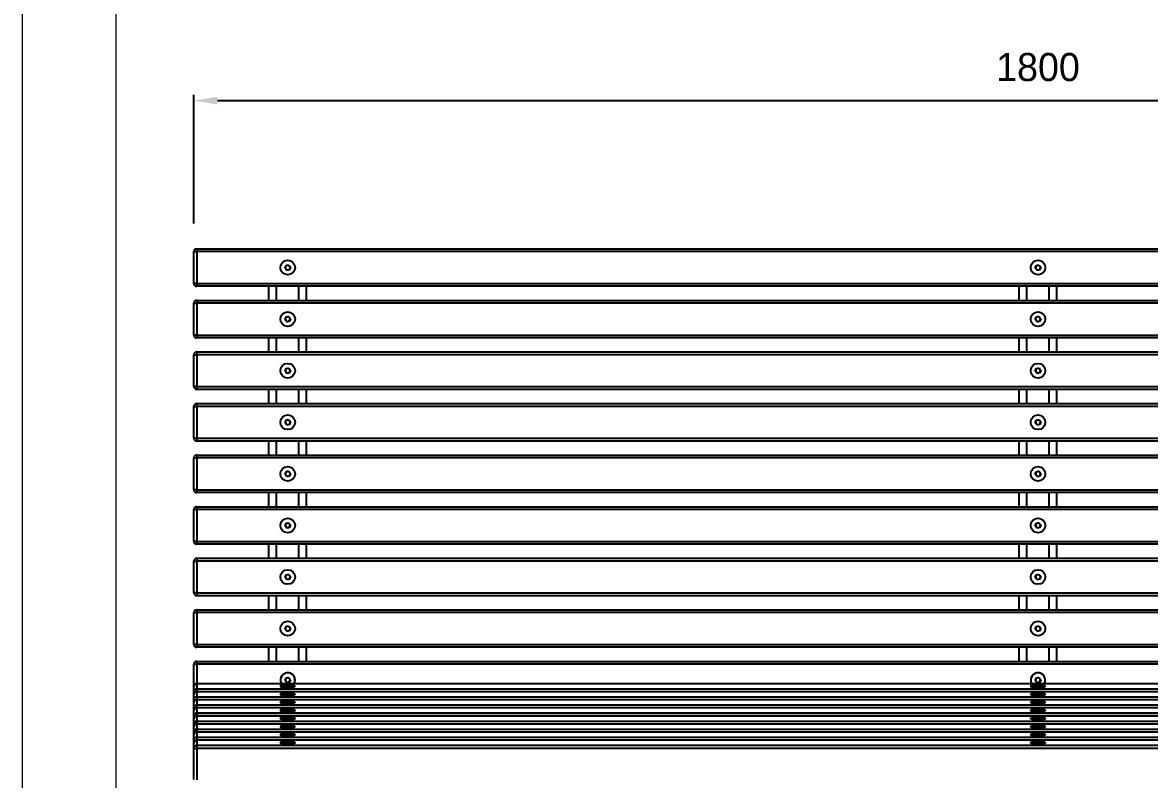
# Model space of a CAD drawing. Header units: millimetres. Extents: x 2692 to 8632, y -671 to 3529.
# Drawn here: x 2692 to 3893, y 1467 to 2274 of the extents above; entities that cross this region are included whole.
import ezdxf

# ---------------------------------------------------------------- set-up
doc = ezdxf.new("R2010")
doc.units = ezdxf.units.MM
doc.header["$PDSIZE"] = -1
doc.layers.add('tabelka', color=155, linetype='Continuous')
doc.layers.add('WYMIAR', color=96, linetype='Continuous')
doc.dimstyles.new('1-1', dxfattribs={"dimtxt": 30, "dimasz": 25, "dimexe": 6.25, "dimexo": 30, "dimgap": 20.625, "dimtad": 1, "dimdec": 1, "dimtxsty": 'Standard', "dimcen": 0, "dimclrd": 2, "dimclre": 2, "dimclrt": 2, "dimadec": 0, "dimazin": 0, "dimtfac": 1, "dimtdec": 1, "dimtmove": 0, "dimatfit": 3, "dimfxl": 0, "dimarcsym": 0})

# ---------------------------------------------------------------- blocks, each defined once
blk = doc.blocks.new('rzut')
for p, q in [((-609.9, 2175.5), (-606.9, 2175.5)), ((-609.9, 2141.5), (-609.9, 2175.5)), ((-606.9, 2178.5), (-606.9, 2175.5)), ((-606.9, 2178.5), (1187.1, 2178.5)), ((1187.1, 2175.5), (-606.9, 2175.5)), ((-606.9, 2175.5), (-606.9, 2141.5)), ((-512.8, 2158), (-511.7, 2160.7)), ((-510.9, 2155.7), (-512.8, 2158)), ((-511.7, 2160.7), (-508.9, 2161.2)), ((-508.1, 2156.2), (-510.9, 2155.7)), ((-508.9, 2161.2), (-507, 2158.9)), ((-507, 2158.9), (-508.1, 2156.2)), ((287.2, 2158), (288.3, 2160.7)), ((289.1, 2155.7), (287.2, 2158)), ((288.3, 2160.7), (291.1, 2161.2)), ((291.9, 2156.2), (289.1, 2155.7)), ((291.1, 2161.2), (293, 2158.9)), ((293, 2158.9), (291.9, 2156.2)), ((-606.9, 2141.5), (-609.9, 2141.5)), ((-606.9, 2141.5), (1187.1, 2141.5)), ((-606.9, 2141.5), (-606.9, 2138.5)), ((1187.1, 2138.5), (-606.9, 2138.5)), ((-529.9, 2123.5), (-529.9, 2138.5)), ((-521.9, 2123.5), (-521.9, 2138.5)), ((-497.9, 2123.5), (-497.9, 2138.5)), ((-489.9, 2123.5), (-489.9, 2138.5)), ((270.1, 2123.5), (270.1, 2138.5)), ((278.1, 2123.5), (278.1, 2138.5)), ((302.1, 2123.5), (302.1, 2138.5)), ((310.1, 2123.5), (310.1, 2138.5)), ((-609.9, 2120.5), (-606.9, 2120.5)), ((-609.9, 2086.5), (-609.9, 2120.5)), ((-606.9, 2123.5), (-606.9, 2120.5)), ((-606.9, 2123.5), (1187.1, 2123.5)), ((1187.1, 2120.5), (-606.9, 2120.5)), ((-606.9, 2120.5), (-606.9, 2086.5)), ((-512.8, 2103), (-511.7, 2105.7)), ((-510.9, 2100.7), (-512.8, 2103)), ((-511.7, 2105.7), (-508.9, 2106.2)), ((-508.9, 2106.2), (-507, 2103.9)), ((-507, 2103.9), (-508.1, 2101.2)), ((287.2, 2103), (288.3, 2105.7)), ((289.1, 2100.7), (287.2, 2103)), ((288.3, 2105.7), (291.1, 2106.2)), ((291.1, 2106.2), (293, 2103.9)), ((293, 2103.9), (291.9, 2101.2)), ((-508.1, 2101.2), (-510.9, 2100.7)), ((291.9, 2101.2), (289.1, 2100.7)), ((-606.9, 2086.5), (-609.9, 2086.5)), ((-606.9, 2086.5), (1187.1, 2086.5)), ((-606.9, 2086.5), (-606.9, 2083.5)), ((1187.1, 2083.5), (-606.9, 2083.5)), ((-529.9, 2068.5), (-529.9, 2083.5)), ((-521.9, 2068.5), (-521.9, 2083.5)), ((-497.9, 2068.5), (-497.9, 2083.5)), ((-489.9, 2068.5), (-489.9, 2083.5)), ((270.1, 2068.5), (270.1, 2083.5)), ((278.1, 2068.5), (278.1, 2083.5)), ((302.1, 2068.5), (302.1, 2083.5)), ((310.1, 2068.5), (310.1, 2083.5)), ((-606.9, 2068.5), (-606.9, 2065.5)), ((-606.9, 2068.5), (1187.1, 2068.5)), ((-609.9, 2065.5), (-606.9, 2065.5)), ((-609.9, 2031.5), (-609.9, 2065.5)), ((1187.1, 2065.5), (-606.9, 2065.5)), ((-606.9, 2065.5), (-606.9, 2031.5)), ((-512.8, 2048), (-511.7, 2050.7)), ((-510.9, 2045.7), (-512.8, 2048)), ((-511.7, 2050.7), (-508.9, 2051.2)), ((-508.1, 2046.2), (-510.9, 2045.7)), ((-508.9, 2051.2), (-507, 2048.9)), ((-507, 2048.9), (-508.1, 2046.2)), ((287.2, 2048), (288.3, 2050.7)), ((289.1, 2045.7), (287.2, 2048)), ((288.3, 2050.7), (291.1, 2051.2)), ((291.9, 2046.2), (289.1, 2045.7)), ((291.1, 2051.2), (293, 2048.9)), ((293, 2048.9), (291.9, 2046.2)), ((-606.9, 2031.5), (-609.9, 2031.5)), ((-606.9, 2031.5), (1187.1, 2031.5)), ((-606.9, 2031.5), (-606.9, 2028.5)), ((1187.1, 2028.5), (-606.9, 2028.5)), ((-529.9, 2013.5), (-529.9, 2028.5)), ((-521.9, 2013.5), (-521.9, 2028.5)), ((-497.9, 2013.5), (-497.9, 2028.5)), ((-489.9, 2013.5), (-489.9, 2028.5)), ((270.1, 2013.5), (270.1, 2028.5)), ((278.1, 2013.5), (278.1, 2028.5)), ((302.1, 2013.5), (302.1, 2028.5)), ((310.1, 2013.5), (310.1, 2028.5)), ((-609.9, 2010.5), (-606.9, 2010.5)), ((-609.9, 1976.5), (-609.9, 2010.5)), ((-606.9, 2013.5), (1187.1, 2013.5)), ((-606.9, 2013.5), (-606.9, 2010.5)), ((1187.1, 2010.5), (-606.9, 2010.5)), ((-606.9, 2010.5), (-606.9, 1976.5)), ((-512.8, 1993), (-511.7, 1995.7)), ((-511.7, 1995.7), (-508.9, 1996.2)), ((-508.9, 1996.2), (-507, 1993.9)), ((287.2, 1993), (288.3, 1995.7)), ((288.3, 1995.7), (291.1, 1996.2)), ((291.1, 1996.2), (293, 1993.9)), ((-510.9, 1990.7), (-512.8, 1993)), ((-508.1, 1991.2), (-510.9, 1990.7)), ((-507, 1993.9), (-508.1, 1991.2)), ((289.1, 1990.7), (287.2, 1993)), ((291.9, 1991.2), (289.1, 1990.7)), ((293, 1993.9), (291.9, 1991.2)), ((-606.9, 1976.5), (-609.9, 1976.5)), ((-606.9, 1976.5), (1187.1, 1976.5)), ((-606.9, 1976.5), (-606.9, 1973.5)), ((1187.1, 1973.5), (-606.9, 1973.5)), ((-529.9, 1958.5), (-529.9, 1973.5)), ((-521.9, 1958.5), (-521.9, 1973.5)), ((-497.9, 1958.5), (-497.9, 1973.5)), ((-489.9, 1958.5), (-489.9, 1973.5)), ((270.1, 1958.5), (270.1, 1973.5)), ((278.1, 1958.5), (278.1, 1973.5)), ((302.1, 1958.5), (302.1, 1973.5)), ((310.1, 1958.5), (310.1, 1973.5)), ((-609.9, 1955.5), (-606.9, 1955.5)), ((-609.9, 1921.5), (-609.9, 1955.5)), ((-606.9, 1958.5), (-606.9, 1955.5)), ((-606.9, 1958.5), (1187.1, 1958.5)), ((1187.1, 1955.5), (-606.9, 1955.5)), ((-606.9, 1955.5), (-606.9, 1921.5)), ((-512.8, 1938), (-511.7, 1940.7)), ((-510.9, 1935.7), (-512.8, 1938)), ((-511.7, 1940.7), (-508.9, 1941.2)), ((-508.1, 1936.2), (-510.9, 1935.7)), ((-508.9, 1941.2), (-507, 1938.9)), ((-507, 1938.9), (-508.1, 1936.2)), ((287.2, 1938), (288.3, 1940.7)), ((289.1, 1935.7), (287.2, 1938)), ((288.3, 1940.7), (291.1, 1941.2)), ((291.9, 1936.2), (289.1, 1935.7)), ((291.1, 1941.2), (293, 1938.9)), ((293, 1938.9), (291.9, 1936.2)), ((-606.9, 1921.5), (-609.9, 1921.5)), ((-606.9, 1921.5), (1187.1, 1921.5)), ((-606.9, 1921.5), (-606.9, 1918.5)), ((1187.1, 1918.5), (-606.9, 1918.5)), ((-529.9, 1903.5), (-529.9, 1918.5)), ((-521.9, 1903.5), (-521.9, 1918.5)), ((-497.9, 1903.5), (-497.9, 1918.5)), ((-489.9, 1903.5), (-489.9, 1918.5)), ((270.1, 1903.5), (270.1, 1918.5)), ((278.1, 1903.5), (278.1, 1918.5)), ((302.1, 1903.5), (302.1, 1918.5)), ((310.1, 1903.5), (310.1, 1918.5)), ((-609.9, 1900.5), (-606.9, 1900.5)), ((-609.9, 1866.5), (-609.9, 1900.5)), ((-606.9, 1903.5), (1187.1, 1903.5)), ((-606.9, 1903.5), (-606.9, 1900.5)), ((1187.1, 1900.5), (-606.9, 1900.5)), ((-606.9, 1900.5), (-606.9, 1866.5)), ((-512.8, 1883), (-511.7, 1885.7)), ((-510.9, 1880.7), (-512.8, 1883)), ((-511.7, 1885.7), (-508.9, 1886.2)), ((-508.1, 1881.2), (-510.9, 1880.7)), ((-508.9, 1886.2), (-507, 1883.9)), ((-507, 1883.9), (-508.1, 1881.2)), ((287.2, 1883), (288.3, 1885.7)), ((289.1, 1880.7), (287.2, 1883)), ((288.3, 1885.7), (291.1, 1886.2)), ((291.9, 1881.2), (289.1, 1880.7)), ((291.1, 1886.2), (293, 1883.9)), ((293, 1883.9), (291.9, 1881.2)), ((-606.9, 1866.5), (-609.9, 1866.5)), ((-606.9, 1866.5), (1187.1, 1866.5)), ((-606.9, 1866.5), (-606.9, 1863.5)), ((1187.1, 1863.5), (-606.9, 1863.5)), ((-529.9, 1848.5), (-529.9, 1863.5)), ((-521.9, 1848.5), (-521.9, 1863.5)), ((-497.9, 1848.5), (-497.9, 1863.5)), ((-489.9, 1848.5), (-489.9, 1863.5)), ((270.1, 1848.5), (270.1, 1863.5)), ((278.1, 1848.5), (278.1, 1863.5)), ((302.1, 1848.5), (302.1, 1863.5)), ((310.1, 1848.5), (310.1, 1863.5)), ((-609.9, 1845.5), (-606.9, 1845.5)), ((-609.9, 1811.5), (-609.9, 1845.5)), ((-606.9, 1848.5), (-606.9, 1845.5)), ((-606.9, 1848.5), (1187.1, 1848.5)), ((1187.1, 1845.5), (-606.9, 1845.5)), ((-606.9, 1845.5), (-606.9, 1811.5)), ((-512.8, 1828), (-511.7, 1830.7)), ((-510.9, 1825.7), (-512.8, 1828)), ((-511.7, 1830.7), (-508.9, 1831.2)), ((-508.9, 1831.2), (-507, 1828.9)), ((-507, 1828.9), (-508.1, 1826.2)), ((287.2, 1828), (288.3, 1830.7)), ((289.1, 1825.7), (287.2, 1828)), ((288.3, 1830.7), (291.1, 1831.2)), ((291.1, 1831.2), (293, 1828.9)), ((293, 1828.9), (291.9, 1826.2)), ((-508.1, 1826.2), (-510.9, 1825.7)), ((291.9, 1826.2), (289.1, 1825.7)), ((-606.9, 1811.5), (-609.9, 1811.5)), ((-606.9, 1811.5), (1187.1, 1811.5)), ((-606.9, 1811.5), (-606.9, 1808.5)), ((1187.1, 1808.5), (-606.9, 1808.5)), ((-529.9, 1793.5), (-529.9, 1808.5)), ((-521.9, 1793.5), (-521.9, 1808.5)), ((-497.9, 1793.5), (-497.9, 1808.5)), ((-489.9, 1793.5), (-489.9, 1808.5)), ((270.1, 1793.5), (270.1, 1808.5)), ((278.1, 1793.5), (278.1, 1808.5)), ((302.1, 1793.5), (302.1, 1808.5)), ((310.1, 1793.5), (310.1, 1808.5)), ((-609.9, 1790.5), (-606.9, 1790.5)), ((-609.9, 1756.5), (-609.9, 1790.5)), ((-606.9, 1793.5), (-606.9, 1790.5)), ((-606.9, 1793.5), (1187.1, 1793.5)), ((1187.1, 1790.5), (-606.9, 1790.5)), ((-606.9, 1790.5), (-606.9, 1756.5)), ((-512.8, 1773), (-511.7, 1775.7)), ((-510.9, 1770.7), (-512.8, 1773)), ((-511.7, 1775.7), (-508.9, 1776.2)), ((-508.1, 1771.2), (-510.9, 1770.7)), ((-508.9, 1776.2), (-507, 1773.9)), ((-507, 1773.9), (-508.1, 1771.2)), ((287.2, 1773), (288.3, 1775.7)), ((289.1, 1770.7), (287.2, 1773)), ((288.3, 1775.7), (291.1, 1776.2)), ((291.9, 1771.2), (289.1, 1770.7)), ((291.1, 1776.2), (293, 1773.9)), ((293, 1773.9), (291.9, 1771.2)), ((-606.9, 1756.5), (-609.9, 1756.5)), ((-606.9, 1756.5), (1187.1, 1756.5)), ((-606.9, 1756.5), (-606.9, 1753.5)), ((1187.1, 1753.5), (-606.9, 1753.5)), ((-529.9, 1738.5), (-529.9, 1753.5)), ((-521.9, 1738.5), (-521.9, 1753.5)), ((-497.9, 1738.5), (-497.9, 1753.5)), ((-489.9, 1738.5), (-489.9, 1753.5)), ((270.1, 1738.5), (270.1, 1753.5)), ((278.1, 1738.5), (278.1, 1753.5)), ((302.1, 1738.5), (302.1, 1753.5)), ((310.1, 1738.5), (310.1, 1753.5)), ((-609.9, 1735.5), (-606.9, 1735.5)), ((-609.9, 1711.7), (-609.9, 1735.5)), ((-606.9, 1738.5), (1187.1, 1738.5)), ((-606.9, 1738.5), (-606.9, 1735.5)), ((1187.1, 1735.5), (-606.9, 1735.5)), ((-606.9, 1735.5), (-606.9, 1714.7)), ((-512.8, 1718), (-511.7, 1720.7)), ((-511.7, 1720.7), (-508.9, 1721.2)), ((-508.9, 1721.2), (-507, 1718.9)), ((-507, 1718.9), (-508.1, 1716.2)), ((287.2, 1718), (288.3, 1720.7)), ((288.3, 1720.7), (291.1, 1721.2)), ((291.1, 1721.2), (293, 1718.9)), ((293, 1718.9), (291.9, 1716.2)), ((-609.9, 1706.4), (-609.9, 1711.7)), ((-609.9, 1703.1), (-609.9, 1706.4)), ((1187.1, 1714.7), (-606.9, 1714.7)), ((-606.9, 1714.7), (-606.9, 1714.6)), ((-606.9, 1714.6), (-606.9, 1709.3)), ((1187.1, 1714.6), (-606.9, 1714.6)), ((-606.9, 1709.3), (1187.1, 1709.3)), ((-606.9, 1709.3), (-606.9, 1706.1)), ((-510.9, 1715.7), (-512.8, 1718)), ((-512.4, 1712.2), (-509.9, 1712.4)), ((-512.4, 1711.8), (-512.4, 1712.2)), ((-509.9, 1711.5), (-512.4, 1711.8)), ((-508.1, 1716.2), (-510.9, 1715.7)), ((-509.9, 1712.4), (-507.4, 1712.2)), ((-509.9, 1711.5), (-509.9, 1712.4)), ((-507.4, 1711.8), (-509.9, 1711.5)), ((-507.4, 1712.2), (-507.4, 1711.8)), ((289.1, 1715.7), (287.2, 1718)), ((287.6, 1712.2), (290.1, 1712.4)), ((287.6, 1711.8), (287.6, 1712.2)), ((290.1, 1711.5), (287.6, 1711.8)), ((291.9, 1716.2), (289.1, 1715.7)), ((290.1, 1712.4), (292.6, 1712.2)), ((290.1, 1711.5), (290.1, 1712.4)), ((292.6, 1711.8), (290.1, 1711.5)), ((292.6, 1712.2), (292.6, 1711.8)), ((-609.9, 1697.8), (-609.9, 1703.1)), ((-609.9, 1694.5), (-609.9, 1697.8)), ((-609.9, 1689.2), (-609.9, 1694.5)), ((1187.1, 1706.1), (-606.9, 1706.1)), ((-606.9, 1706.1), (-606.9, 1706)), ((-606.9, 1706), (-606.9, 1700.7)), ((1187.1, 1706), (-606.9, 1706)), ((-606.9, 1700.7), (1187.1, 1700.7)), ((-606.9, 1700.7), (-606.9, 1697.5)), ((1187.1, 1697.5), (-606.9, 1697.5)), ((-606.9, 1697.5), (-606.9, 1697.4)), ((-606.9, 1697.4), (-606.9, 1692.1)), ((1187.1, 1697.4), (-606.9, 1697.4)), ((-512.4, 1703.6), (-509.9, 1703.8)), ((-512.4, 1703.2), (-512.4, 1703.6)), ((-509.9, 1702.9), (-512.4, 1703.2)), ((-512.4, 1695), (-509.9, 1695.2)), ((-512.4, 1694.6), (-512.4, 1695)), ((-509.9, 1694.3), (-512.4, 1694.6)), ((-509.9, 1703.8), (-507.4, 1703.6)), ((-509.9, 1702.9), (-509.9, 1703.8)), ((-507.4, 1703.2), (-509.9, 1702.9)), ((-509.9, 1695.2), (-507.4, 1695)), ((-509.9, 1694.3), (-509.9, 1695.2)), ((-507.4, 1694.6), (-509.9, 1694.3)), ((-507.4, 1703.6), (-507.4, 1703.2)), ((-507.4, 1695), (-507.4, 1694.6)), ((287.6, 1703.6), (290.1, 1703.8)), ((287.6, 1703.2), (287.6, 1703.6)), ((290.1, 1702.9), (287.6, 1703.2)), ((287.6, 1695), (290.1, 1695.2)), ((287.6, 1694.6), (287.6, 1695)), ((290.1, 1694.3), (287.6, 1694.6)), ((290.1, 1703.8), (292.6, 1703.6)), ((290.1, 1702.9), (290.1, 1703.8)), ((292.6, 1703.2), (290.1, 1702.9)), ((290.1, 1695.2), (292.6, 1695)), ((290.1, 1694.3), (290.1, 1695.2)), ((292.6, 1694.6), (290.1, 1694.3)), ((292.6, 1703.6), (292.6, 1703.2)), ((292.6, 1695), (292.6, 1694.6)), ((-609.9, 1685.9), (-609.9, 1689.2)), ((-609.9, 1680.6), (-609.9, 1685.9)), ((-606.9, 1692.1), (1187.1, 1692.1)), ((-606.9, 1692.1), (-606.9, 1688.9)), ((1187.1, 1688.9), (-606.9, 1688.9)), ((-606.9, 1688.9), (-606.9, 1688.8)), ((-606.9, 1688.8), (-606.9, 1683.5)), ((1187.1, 1688.8), (-606.9, 1688.8)), ((-606.9, 1683.5), (1187.1, 1683.5)), ((-606.9, 1683.5), (-606.9, 1680.3)), ((-512.4, 1686.4), (-509.9, 1686.6)), ((-512.4, 1686), (-512.4, 1686.4)), ((-509.9, 1685.7), (-512.4, 1686)), ((-509.9, 1686.6), (-507.4, 1686.4)), ((-509.9, 1685.7), (-509.9, 1686.6)), ((-507.4, 1686), (-509.9, 1685.7)), ((-507.4, 1686.4), (-507.4, 1686)), ((287.6, 1686.4), (290.1, 1686.6)), ((287.6, 1686), (287.6, 1686.4)), ((290.1, 1685.7), (287.6, 1686)), ((290.1, 1686.6), (292.6, 1686.4)), ((290.1, 1685.7), (290.1, 1686.6)), ((292.6, 1686), (290.1, 1685.7)), ((292.6, 1686.4), (292.6, 1686)), ((-609.9, 1677.3), (-609.9, 1680.6)), ((-609.9, 1672), (-609.9, 1677.3)), ((-609.9, 1668.7), (-609.9, 1672)), ((1187.1, 1680.3), (-606.9, 1680.3)), ((-606.9, 1680.3), (-606.9, 1680.2)), ((-606.9, 1680.2), (-606.9, 1674.9)), ((1187.1, 1680.2), (-606.9, 1680.2)), ((-606.9, 1674.9), (1187.1, 1674.9)), ((-606.9, 1674.9), (-606.9, 1671.7)), ((1187.1, 1671.7), (-606.9, 1671.7)), ((-606.9, 1671.7), (-606.9, 1671.6)), ((-606.9, 1671.6), (-606.9, 1666.3)), ((1187.1, 1671.6), (-606.9, 1671.6)), ((-512.4, 1677.8), (-509.9, 1678)), ((-512.4, 1677.3), (-512.4, 1677.8)), ((-509.9, 1677.1), (-512.4, 1677.3)), ((-509.9, 1678), (-507.4, 1677.8)), ((-509.9, 1677.1), (-509.9, 1678)), ((-507.4, 1677.3), (-509.9, 1677.1)), ((-507.4, 1677.8), (-507.4, 1677.3)), ((287.6, 1677.8), (290.1, 1678)), ((287.6, 1677.3), (287.6, 1677.8)), ((290.1, 1677.1), (287.6, 1677.3)), ((290.1, 1678), (292.6, 1677.8)), ((290.1, 1677.1), (290.1, 1678)), ((292.6, 1677.3), (290.1, 1677.1)), ((292.6, 1677.8), (292.6, 1677.3)), ((-609.9, 1663.3), (-609.9, 1668.7)), ((-609.9, 1660.1), (-609.9, 1663.3)), ((-609.9, 1654.7), (-609.9, 1660.1)), ((-606.9, 1666.3), (1187.1, 1666.3)), ((-606.9, 1666.3), (-606.9, 1663.1)), ((1187.1, 1663.1), (-606.9, 1663.1)), ((-606.9, 1663.1), (-606.9, 1663)), ((-606.9, 1663), (-606.9, 1657.7)), ((1187.1, 1663), (-606.9, 1663)), ((-512.4, 1669.2), (-509.9, 1669.4)), ((-512.4, 1668.7), (-512.4, 1669.2)), ((-509.9, 1668.5), (-512.4, 1668.7)), ((-512.4, 1660.6), (-509.9, 1660.8)), ((-512.4, 1660.1), (-512.4, 1660.6)), ((-509.9, 1659.9), (-512.4, 1660.1)), ((-509.9, 1669.4), (-507.4, 1669.2)), ((-509.9, 1668.5), (-509.9, 1669.4)), ((-507.4, 1668.7), (-509.9, 1668.5)), ((-509.9, 1660.8), (-507.4, 1660.6)), ((-509.9, 1659.9), (-509.9, 1660.8)), ((-507.4, 1660.1), (-509.9, 1659.9)), ((-507.4, 1669.2), (-507.4, 1668.7)), ((-507.4, 1660.6), (-507.4, 1660.1)), ((287.6, 1669.2), (290.1, 1669.4)), ((287.6, 1668.7), (287.6, 1669.2)), ((290.1, 1668.5), (287.6, 1668.7)), ((287.6, 1660.6), (290.1, 1660.8)), ((287.6, 1660.1), (287.6, 1660.6)), ((290.1, 1659.9), (287.6, 1660.1)), ((290.1, 1669.4), (292.6, 1669.2)), ((290.1, 1668.5), (290.1, 1669.4)), ((292.6, 1668.7), (290.1, 1668.5)), ((290.1, 1660.8), (292.6, 1660.6)), ((290.1, 1659.9), (290.1, 1660.8)), ((292.6, 1660.1), (290.1, 1659.9)), ((292.6, 1669.2), (292.6, 1668.7)), ((292.6, 1660.6), (292.6, 1660.1)), ((-609.9, 1651.5), (-609.9, 1654.7)), ((-609.9, 1646.1), (-609.9, 1651.5)), ((-606.9, 1657.7), (1187.1, 1657.7)), ((-606.9, 1657.7), (-606.9, 1654.5)), ((1187.1, 1654.5), (-606.9, 1654.5)), ((-606.9, 1654.5), (-606.9, 1654.4)), ((-606.9, 1654.4), (-606.9, 1649.1)), ((1187.1, 1654.4), (-606.9, 1654.4)), ((-606.9, 1649.1), (1187.1, 1649.1)), ((-606.9, 1649.1), (-606.9, 1645.7)), ((-512.4, 1652), (-509.9, 1652.2)), ((-512.4, 1651.5), (-512.4, 1652)), ((-509.9, 1651.3), (-512.4, 1651.5)), ((-509.9, 1652.2), (-507.4, 1652)), ((-509.9, 1651.3), (-509.9, 1652.2)), ((-507.4, 1651.5), (-509.9, 1651.3)), ((-507.4, 1652), (-507.4, 1651.5)), ((287.6, 1652), (290.1, 1652.2)), ((287.6, 1651.5), (287.6, 1652)), ((290.1, 1651.3), (287.6, 1651.5)), ((290.1, 1652.2), (292.6, 1652)), ((290.1, 1651.3), (290.1, 1652.2)), ((292.6, 1651.5), (290.1, 1651.3)), ((292.6, 1652), (292.6, 1651.5)), ((-609.9, 1612.6), (-609.9, 1646.1)), ((1187.1, 1645.7), (-606.9, 1645.7)), ((-606.9, 1645.7), (-606.9, 1612.1))]:
    blk.add_line(p, q)
at = {"flags": 128}
for points in [[(-517.7, 1712), (-517.5, 1711.7), (-517, 1711.5), (-516.1, 1711.3), (-514.9, 1711.1), (-513.6, 1710.9), (-512, 1710.8), (-510.3, 1710.8), (-508.6, 1710.8), (-507, 1710.9), (-505.5, 1711), (-504.3, 1711.2), (-503.2, 1711.4), (-502.5, 1711.6), (-502.2, 1711.9), (-502.2, 1712.1), (-502.5, 1712.4), (-503.2, 1712.6), (-504.3, 1712.8), (-505.5, 1713), (-507, 1713.1), (-508.6, 1713.2), (-510.3, 1713.2), (-512, 1713.2), (-513.6, 1713.1), (-514.9, 1712.9), (-516.1, 1712.7), (-517, 1712.5), (-517.5, 1712.3), (-517.7, 1712)], [(-509.9, 1710.8), (-511.6, 1710.8), (-513.2, 1710.9), (-514.6, 1711), (-515.8, 1711.2), (-516.8, 1711.4), (-517.4, 1711.7), (-517.7, 1711.9), (-517.6, 1712.2), (-517.1, 1712.4), (-516.4, 1712.7), (-515.3, 1712.9), (-513.9, 1713), (-512.4, 1713.1), (-510.8, 1713.2), (-509.1, 1713.2), (-507.4, 1713.1), (-505.9, 1713), (-504.6, 1712.9), (-503.5, 1712.7), (-502.7, 1712.4), (-502.2, 1712.2), (-502.1, 1711.9), (-502.4, 1711.7), (-503, 1711.4), (-504, 1711.2), (-505.2, 1711), (-506.6, 1710.9), (-508.2, 1710.8), (-509.9, 1710.8)], [(282.3, 1712), (282.5, 1711.7), (283, 1711.5), (283.9, 1711.3), (285.1, 1711.1), (286.4, 1710.9), (288, 1710.8), (289.7, 1710.8), (291.4, 1710.8), (293, 1710.9), (294.5, 1711), (295.7, 1711.2), (296.8, 1711.4), (297.5, 1711.6), (297.8, 1711.9), (297.8, 1712.1), (297.5, 1712.4), (296.8, 1712.6), (295.7, 1712.8), (294.5, 1713), (293, 1713.1), (291.4, 1713.2), (289.7, 1713.2), (288, 1713.2), (286.4, 1713.1), (285.1, 1712.9), (283.9, 1712.7), (283, 1712.5), (282.5, 1712.3), (282.3, 1712)], [(290.1, 1710.8), (288.4, 1710.8), (286.8, 1710.9), (285.4, 1711), (284.2, 1711.2), (283.2, 1711.4), (282.6, 1711.7), (282.3, 1711.9), (282.4, 1712.2), (282.9, 1712.4), (283.6, 1712.7), (284.7, 1712.9), (286.1, 1713), (287.6, 1713.1), (289.2, 1713.2), (290.9, 1713.2), (292.6, 1713.1), (294.1, 1713), (295.4, 1712.9), (296.5, 1712.7), (297.3, 1712.4), (297.8, 1712.2), (297.9, 1711.9), (297.6, 1711.7), (297, 1711.4), (296, 1711.2), (294.8, 1711), (293.4, 1710.9), (291.8, 1710.8), (290.1, 1710.8)], [(-517.7, 1703.4), (-517.5, 1703.1), (-517, 1702.9), (-516.1, 1702.6), (-514.9, 1702.5), (-513.6, 1702.3), (-512, 1702.2), (-510.3, 1702.2), (-508.6, 1702.2), (-507, 1702.3), (-505.5, 1702.4), (-504.3, 1702.5), (-503.2, 1702.8), (-502.5, 1703), (-502.2, 1703.3), (-502.2, 1703.5), (-502.5, 1703.8), (-503.2, 1704), (-504.3, 1704.2), (-505.5, 1704.4), (-507, 1704.5), (-508.6, 1704.6), (-510.3, 1704.6), (-512, 1704.6), (-513.6, 1704.5), (-514.9, 1704.3), (-516.1, 1704.1), (-517, 1703.9), (-517.5, 1703.6), (-517.7, 1703.4)], [(-509.9, 1702.2), (-511.6, 1702.2), (-513.2, 1702.3), (-514.6, 1702.4), (-515.8, 1702.6), (-516.8, 1702.8), (-517.4, 1703.1), (-517.7, 1703.3), (-517.6, 1703.6), (-517.1, 1703.8), (-516.4, 1704.1), (-515.3, 1704.3), (-513.9, 1704.4), (-512.4, 1704.5), (-510.8, 1704.6), (-509.1, 1704.6), (-507.4, 1704.5), (-505.9, 1704.4), (-504.6, 1704.3), (-503.5, 1704.1), (-502.7, 1703.8), (-502.2, 1703.6), (-502.1, 1703.3), (-502.4, 1703.1), (-503, 1702.8), (-504, 1702.6), (-505.2, 1702.4), (-506.6, 1702.3), (-508.2, 1702.2), (-509.9, 1702.2)], [(-517.7, 1694.8), (-517.5, 1694.5), (-517, 1694.3), (-516.1, 1694), (-514.9, 1693.9), (-513.6, 1693.7), (-512, 1693.6), (-510.3, 1693.6), (-508.6, 1693.6), (-507, 1693.7), (-505.5, 1693.8), (-504.3, 1693.9), (-503.2, 1694.2), (-502.5, 1694.4), (-502.2, 1694.7), (-502.2, 1694.9), (-502.5, 1695.2), (-503.2, 1695.4), (-504.3, 1695.6), (-505.5, 1695.8), (-507, 1695.9), (-508.6, 1696), (-510.3, 1696), (-512, 1696), (-513.6, 1695.9), (-514.9, 1695.7), (-516.1, 1695.5), (-517, 1695.3), (-517.5, 1695), (-517.7, 1694.8)], [(-509.9, 1693.6), (-511.6, 1693.6), (-513.2, 1693.7), (-514.6, 1693.8), (-515.8, 1694), (-516.8, 1694.2), (-517.4, 1694.5), (-517.7, 1694.7), (-517.6, 1695), (-517.1, 1695.2), (-516.4, 1695.5), (-515.3, 1695.7), (-513.9, 1695.8), (-512.4, 1695.9), (-510.8, 1696), (-509.1, 1696), (-507.4, 1695.9), (-505.9, 1695.8), (-504.6, 1695.7), (-503.5, 1695.5), (-502.7, 1695.2), (-502.2, 1695), (-502.1, 1694.7), (-502.4, 1694.5), (-503, 1694.2), (-504, 1694), (-505.2, 1693.8), (-506.6, 1693.7), (-508.2, 1693.6), (-509.9, 1693.6)], [(282.3, 1703.4), (282.5, 1703.1), (283, 1702.9), (283.9, 1702.6), (285.1, 1702.5), (286.4, 1702.3), (288, 1702.2), (289.7, 1702.2), (291.4, 1702.2), (293, 1702.3), (294.5, 1702.4), (295.7, 1702.5), (296.8, 1702.8), (297.5, 1703), (297.8, 1703.3), (297.8, 1703.5), (297.5, 1703.8), (296.8, 1704), (295.7, 1704.2), (294.5, 1704.4), (293, 1704.5), (291.4, 1704.6), (289.7, 1704.6), (288, 1704.6), (286.4, 1704.5), (285.1, 1704.3), (283.9, 1704.1), (283, 1703.9), (282.5, 1703.6), (282.3, 1703.4)], [(290.1, 1702.2), (288.4, 1702.2), (286.8, 1702.3), (285.4, 1702.4), (284.2, 1702.6), (283.2, 1702.8), (282.6, 1703.1), (282.3, 1703.3), (282.4, 1703.6), (282.9, 1703.8), (283.6, 1704.1), (284.7, 1704.3), (286.1, 1704.4), (287.6, 1704.5), (289.2, 1704.6), (290.9, 1704.6), (292.6, 1704.5), (294.1, 1704.4), (295.4, 1704.3), (296.5, 1704.1), (297.3, 1703.8), (297.8, 1703.6), (297.9, 1703.3), (297.6, 1703.1), (297, 1702.8), (296, 1702.6), (294.8, 1702.4), (293.4, 1702.3), (291.8, 1702.2), (290.1, 1702.2)], [(282.3, 1694.8), (282.5, 1694.5), (283, 1694.3), (283.9, 1694), (285.1, 1693.9), (286.4, 1693.7), (288, 1693.6), (289.7, 1693.6), (291.4, 1693.6), (293, 1693.7), (294.5, 1693.8), (295.7, 1693.9), (296.8, 1694.2), (297.5, 1694.4), (297.8, 1694.7), (297.8, 1694.9), (297.5, 1695.2), (296.8, 1695.4), (295.7, 1695.6), (294.5, 1695.8), (293, 1695.9), (291.4, 1696), (289.7, 1696), (288, 1696), (286.4, 1695.9), (285.1, 1695.7), (283.9, 1695.5), (283, 1695.3), (282.5, 1695), (282.3, 1694.8)], [(290.1, 1693.6), (288.4, 1693.6), (286.8, 1693.7), (285.4, 1693.8), (284.2, 1694), (283.2, 1694.2), (282.6, 1694.5), (282.3, 1694.7), (282.4, 1695), (282.9, 1695.2), (283.6, 1695.5), (284.7, 1695.7), (286.1, 1695.8), (287.6, 1695.9), (289.2, 1696), (290.9, 1696), (292.6, 1695.9), (294.1, 1695.8), (295.4, 1695.7), (296.5, 1695.5), (297.3, 1695.2), (297.8, 1695), (297.9, 1694.7), (297.6, 1694.5), (297, 1694.2), (296, 1694), (294.8, 1693.8), (293.4, 1693.7), (291.8, 1693.6), (290.1, 1693.6)], [(-517.7, 1686.2), (-517.5, 1685.9), (-517, 1685.7), (-516.1, 1685.4), (-514.9, 1685.3), (-513.6, 1685.1), (-512, 1685), (-510.3, 1685), (-508.6, 1685), (-507, 1685), (-505.5, 1685.2), (-504.3, 1685.3), (-503.2, 1685.6), (-502.5, 1685.8), (-502.2, 1686), (-502.2, 1686.3), (-502.5, 1686.6), (-503.2, 1686.8), (-504.3, 1687), (-505.5, 1687.2), (-507, 1687.3), (-508.6, 1687.4), (-510.3, 1687.4), (-512, 1687.4), (-513.6, 1687.3), (-514.9, 1687.1), (-516.1, 1686.9), (-517, 1686.7), (-517.5, 1686.4), (-517.7, 1686.2)], [(-509.9, 1685), (-511.6, 1685), (-513.2, 1685.1), (-514.6, 1685.2), (-515.8, 1685.4), (-516.8, 1685.6), (-517.4, 1685.9), (-517.7, 1686.1), (-517.6, 1686.4), (-517.1, 1686.6), (-516.4, 1686.9), (-515.3, 1687.1), (-513.9, 1687.2), (-512.4, 1687.3), (-510.8, 1687.4), (-509.1, 1687.4), (-507.4, 1687.3), (-505.9, 1687.2), (-504.6, 1687.1), (-503.5, 1686.9), (-502.7, 1686.6), (-502.2, 1686.4), (-502.1, 1686.1), (-502.4, 1685.9), (-503, 1685.6), (-504, 1685.4), (-505.2, 1685.2), (-506.6, 1685.1), (-508.2, 1685), (-509.9, 1685)], [(282.3, 1686.2), (282.5, 1685.9), (283, 1685.7), (283.9, 1685.4), (285.1, 1685.3), (286.4, 1685.1), (288, 1685), (289.7, 1685), (291.4, 1685), (293, 1685), (294.5, 1685.2), (295.7, 1685.3), (296.8, 1685.6), (297.5, 1685.8), (297.8, 1686), (297.8, 1686.3), (297.5, 1686.6), (296.8, 1686.8), (295.7, 1687), (294.5, 1687.2), (293, 1687.3), (291.4, 1687.4), (289.7, 1687.4), (288, 1687.4), (286.4, 1687.3), (285.1, 1687.1), (283.9, 1686.9), (283, 1686.7), (282.5, 1686.4), (282.3, 1686.2)], [(290.1, 1685), (288.4, 1685), (286.8, 1685.1), (285.4, 1685.2), (284.2, 1685.4), (283.2, 1685.6), (282.6, 1685.9), (282.3, 1686.1), (282.4, 1686.4), (282.9, 1686.6), (283.6, 1686.9), (284.7, 1687.1), (286.1, 1687.2), (287.6, 1687.3), (289.2, 1687.4), (290.9, 1687.4), (292.6, 1687.3), (294.1, 1687.2), (295.4, 1687.1), (296.5, 1686.9), (297.3, 1686.6), (297.8, 1686.4), (297.9, 1686.1), (297.6, 1685.9), (297, 1685.6), (296, 1685.4), (294.8, 1685.2), (293.4, 1685.1), (291.8, 1685), (290.1, 1685)], [(-517.7, 1677.6), (-517.5, 1677.3), (-517, 1677.1), (-516.1, 1676.8), (-514.9, 1676.6), (-513.6, 1676.5), (-512, 1676.4), (-510.3, 1676.4), (-508.6, 1676.4), (-507, 1676.4), (-505.5, 1676.6), (-504.3, 1676.7), (-503.2, 1676.9), (-502.5, 1677.2), (-502.2, 1677.4), (-502.2, 1677.7), (-502.5, 1678), (-503.2, 1678.2), (-504.3, 1678.4), (-505.5, 1678.6), (-507, 1678.7), (-508.6, 1678.8), (-510.3, 1678.8), (-512, 1678.7), (-513.6, 1678.7), (-514.9, 1678.5), (-516.1, 1678.3), (-517, 1678.1), (-517.5, 1677.8), (-517.7, 1677.6)], [(-509.9, 1676.4), (-511.6, 1676.4), (-513.2, 1676.5), (-514.6, 1676.6), (-515.8, 1676.8), (-516.8, 1677), (-517.4, 1677.2), (-517.7, 1677.5), (-517.6, 1677.8), (-517.1, 1678), (-516.4, 1678.3), (-515.3, 1678.5), (-513.9, 1678.6), (-512.4, 1678.7), (-510.8, 1678.8), (-509.1, 1678.8), (-507.4, 1678.7), (-505.9, 1678.6), (-504.6, 1678.5), (-503.5, 1678.3), (-502.7, 1678), (-502.2, 1677.8), (-502.1, 1677.5), (-502.4, 1677.2), (-503, 1677), (-504, 1676.8), (-505.2, 1676.6), (-506.6, 1676.5), (-508.2, 1676.4), (-509.9, 1676.4)], [(282.3, 1677.6), (282.5, 1677.3), (283, 1677.1), (283.9, 1676.8), (285.1, 1676.6), (286.4, 1676.5), (288, 1676.4), (289.7, 1676.4), (291.4, 1676.4), (293, 1676.4), (294.5, 1676.6), (295.7, 1676.7), (296.8, 1676.9), (297.5, 1677.2), (297.8, 1677.4), (297.8, 1677.7), (297.5, 1678), (296.8, 1678.2), (295.7, 1678.4), (294.5, 1678.6), (293, 1678.7), (291.4, 1678.8), (289.7, 1678.8), (288, 1678.7), (286.4, 1678.7), (285.1, 1678.5), (283.9, 1678.3), (283, 1678.1), (282.5, 1677.8), (282.3, 1677.6)], [(290.1, 1676.4), (288.4, 1676.4), (286.8, 1676.5), (285.4, 1676.6), (284.2, 1676.8), (283.2, 1677), (282.6, 1677.2), (282.3, 1677.5), (282.4, 1677.8), (282.9, 1678), (283.6, 1678.3), (284.7, 1678.5), (286.1, 1678.6), (287.6, 1678.7), (289.2, 1678.8), (290.9, 1678.8), (292.6, 1678.7), (294.1, 1678.6), (295.4, 1678.5), (296.5, 1678.3), (297.3, 1678), (297.8, 1677.8), (297.9, 1677.5), (297.6, 1677.2), (297, 1677), (296, 1676.8), (294.8, 1676.6), (293.4, 1676.5), (291.8, 1676.4), (290.1, 1676.4)], [(-517.7, 1669), (-517.5, 1668.7), (-517, 1668.5), (-516.1, 1668.2), (-514.9, 1668), (-513.6, 1667.9), (-512, 1667.8), (-510.3, 1667.8), (-508.6, 1667.8), (-507, 1667.8), (-505.5, 1668), (-504.3, 1668.1), (-503.2, 1668.3), (-502.5, 1668.6), (-502.2, 1668.8), (-502.2, 1669.1), (-502.5, 1669.4), (-503.2, 1669.6), (-504.3, 1669.8), (-505.5, 1670), (-507, 1670.1), (-508.6, 1670.2), (-510.3, 1670.2), (-512, 1670.1), (-513.6, 1670), (-514.9, 1669.9), (-516.1, 1669.7), (-517, 1669.5), (-517.5, 1669.2), (-517.7, 1669)], [(-509.9, 1667.8), (-511.6, 1667.8), (-513.2, 1667.9), (-514.6, 1668), (-515.8, 1668.2), (-516.8, 1668.4), (-517.4, 1668.6), (-517.7, 1668.9), (-517.6, 1669.2), (-517.1, 1669.4), (-516.4, 1669.7), (-515.3, 1669.9), (-513.9, 1670), (-512.4, 1670.1), (-510.8, 1670.2), (-509.1, 1670.2), (-507.4, 1670.1), (-505.9, 1670), (-504.6, 1669.9), (-503.5, 1669.7), (-502.7, 1669.4), (-502.2, 1669.2), (-502.1, 1668.9), (-502.4, 1668.6), (-503, 1668.4), (-504, 1668.2), (-505.2, 1668), (-506.6, 1667.9), (-508.2, 1667.8), (-509.9, 1667.8)], [(-517.7, 1660.4), (-517.5, 1660.1), (-517, 1659.9), (-516.1, 1659.6), (-514.9, 1659.4), (-513.6, 1659.3), (-512, 1659.2), (-510.3, 1659.2), (-508.6, 1659.2), (-507, 1659.2), (-505.5, 1659.4), (-504.3, 1659.5), (-503.2, 1659.7), (-502.5, 1660), (-502.2, 1660.2), (-502.2, 1660.5), (-502.5, 1660.8), (-503.2, 1661), (-504.3, 1661.2), (-505.5, 1661.4), (-507, 1661.5), (-508.6, 1661.6), (-510.3, 1661.6), (-512, 1661.5), (-513.6, 1661.4), (-514.9, 1661.3), (-516.1, 1661.1), (-517, 1660.9), (-517.5, 1660.6), (-517.7, 1660.4)], [(-509.9, 1659.1), (-511.6, 1659.2), (-513.2, 1659.3), (-514.6, 1659.4), (-515.8, 1659.6), (-516.8, 1659.8), (-517.4, 1660), (-517.7, 1660.3), (-517.6, 1660.6), (-517.1, 1660.8), (-516.4, 1661), (-515.3, 1661.3), (-513.9, 1661.4), (-512.4, 1661.5), (-510.8, 1661.6), (-509.1, 1661.6), (-507.4, 1661.5), (-505.9, 1661.4), (-504.6, 1661.3), (-503.5, 1661), (-502.7, 1660.8), (-502.2, 1660.6), (-502.1, 1660.3), (-502.4, 1660), (-503, 1659.8), (-504, 1659.6), (-505.2, 1659.4), (-506.6, 1659.3), (-508.2, 1659.2), (-509.9, 1659.1)], [(282.3, 1669), (282.5, 1668.7), (283, 1668.5), (283.9, 1668.2), (285.1, 1668), (286.4, 1667.9), (288, 1667.8), (289.7, 1667.8), (291.4, 1667.8), (293, 1667.8), (294.5, 1668), (295.7, 1668.1), (296.8, 1668.3), (297.5, 1668.6), (297.8, 1668.8), (297.8, 1669.1), (297.5, 1669.4), (296.8, 1669.6), (295.7, 1669.8), (294.5, 1670), (293, 1670.1), (291.4, 1670.2), (289.7, 1670.2), (288, 1670.1), (286.4, 1670), (285.1, 1669.9), (283.9, 1669.7), (283, 1669.5), (282.5, 1669.2), (282.3, 1669)], [(290.1, 1667.8), (288.4, 1667.8), (286.8, 1667.9), (285.4, 1668), (284.2, 1668.2), (283.2, 1668.4), (282.6, 1668.6), (282.3, 1668.9), (282.4, 1669.2), (282.9, 1669.4), (283.6, 1669.7), (284.7, 1669.9), (286.1, 1670), (287.6, 1670.1), (289.2, 1670.2), (290.9, 1670.2), (292.6, 1670.1), (294.1, 1670), (295.4, 1669.9), (296.5, 1669.7), (297.3, 1669.4), (297.8, 1669.2), (297.9, 1668.9), (297.6, 1668.6), (297, 1668.4), (296, 1668.2), (294.8, 1668), (293.4, 1667.9), (291.8, 1667.8), (290.1, 1667.8)], [(282.3, 1660.4), (282.5, 1660.1), (283, 1659.9), (283.9, 1659.6), (285.1, 1659.4), (286.4, 1659.3), (288, 1659.2), (289.7, 1659.2), (291.4, 1659.2), (293, 1659.2), (294.5, 1659.4), (295.7, 1659.5), (296.8, 1659.7), (297.5, 1660), (297.8, 1660.2), (297.8, 1660.5), (297.5, 1660.8), (296.8, 1661), (295.7, 1661.2), (294.5, 1661.4), (293, 1661.5), (291.4, 1661.6), (289.7, 1661.6), (288, 1661.5), (286.4, 1661.4), (285.1, 1661.3), (283.9, 1661.1), (283, 1660.9), (282.5, 1660.6), (282.3, 1660.4)], [(290.1, 1659.1), (288.4, 1659.2), (286.8, 1659.3), (285.4, 1659.4), (284.2, 1659.6), (283.2, 1659.8), (282.6, 1660), (282.3, 1660.3), (282.4, 1660.6), (282.9, 1660.8), (283.6, 1661), (284.7, 1661.3), (286.1, 1661.4), (287.6, 1661.5), (289.2, 1661.6), (290.9, 1661.6), (292.6, 1661.5), (294.1, 1661.4), (295.4, 1661.3), (296.5, 1661), (297.3, 1660.8), (297.8, 1660.6), (297.9, 1660.3), (297.6, 1660), (297, 1659.8), (296, 1659.6), (294.8, 1659.4), (293.4, 1659.3), (291.8, 1659.2), (290.1, 1659.1)], [(-517.7, 1651.8), (-517.5, 1651.5), (-517, 1651.3), (-516.1, 1651), (-514.9, 1650.8), (-513.6, 1650.7), (-512, 1650.6), (-510.3, 1650.5), (-508.6, 1650.6), (-507, 1650.6), (-505.5, 1650.8), (-504.3, 1650.9), (-503.2, 1651.1), (-502.5, 1651.4), (-502.2, 1651.6), (-502.2, 1651.9), (-502.5, 1652.2), (-503.2, 1652.4), (-504.3, 1652.6), (-505.5, 1652.8), (-507, 1652.9), (-508.6, 1653), (-510.3, 1653), (-512, 1652.9), (-513.6, 1652.8), (-514.9, 1652.7), (-516.1, 1652.5), (-517, 1652.3), (-517.5, 1652), (-517.7, 1651.8)], [(-509.9, 1650.5), (-511.6, 1650.6), (-513.2, 1650.7), (-514.6, 1650.8), (-515.8, 1651), (-516.8, 1651.2), (-517.4, 1651.4), (-517.7, 1651.7), (-517.6, 1652), (-517.1, 1652.2), (-516.4, 1652.4), (-515.3, 1652.6), (-513.9, 1652.8), (-512.4, 1652.9), (-510.8, 1653), (-509.1, 1653), (-507.4, 1652.9), (-505.9, 1652.8), (-504.6, 1652.6), (-503.5, 1652.4), (-502.7, 1652.2), (-502.2, 1652), (-502.1, 1651.7), (-502.4, 1651.4), (-503, 1651.2), (-504, 1651), (-505.2, 1650.8), (-506.6, 1650.7), (-508.2, 1650.6), (-509.9, 1650.5)], [(282.3, 1651.8), (282.5, 1651.5), (283, 1651.3), (283.9, 1651), (285.1, 1650.8), (286.4, 1650.7), (288, 1650.6), (289.7, 1650.5), (291.4, 1650.6), (293, 1650.6), (294.5, 1650.8), (295.7, 1650.9), (296.8, 1651.1), (297.5, 1651.4), (297.8, 1651.6), (297.8, 1651.9), (297.5, 1652.2), (296.8, 1652.4), (295.7, 1652.6), (294.5, 1652.8), (293, 1652.9), (291.4, 1653), (289.7, 1653), (288, 1652.9), (286.4, 1652.8), (285.1, 1652.7), (283.9, 1652.5), (283, 1652.3), (282.5, 1652), (282.3, 1651.8)], [(290.1, 1650.5), (288.4, 1650.6), (286.8, 1650.7), (285.4, 1650.8), (284.2, 1651), (283.2, 1651.2), (282.6, 1651.4), (282.3, 1651.7), (282.4, 1652), (282.9, 1652.2), (283.6, 1652.4), (284.7, 1652.6), (286.1, 1652.8), (287.6, 1652.9), (289.2, 1653), (290.9, 1653), (292.6, 1652.9), (294.1, 1652.8), (295.4, 1652.6), (296.5, 1652.4), (297.3, 1652.2), (297.8, 1652), (297.9, 1651.7), (297.6, 1651.4), (297, 1651.2), (296, 1651), (294.8, 1650.8), (293.4, 1650.7), (291.8, 1650.6), (290.1, 1650.5)]]:
    blk.add_lwpolyline(points, dxfattribs=at)
for centre, radius in [((-509.9, 2158.5), 7.78), ((290.1, 2158.5), 7.79), ((-509.9, 2103.5), 7.78), ((290.1, 2103.5), 7.79), ((-509.9, 2048.5), 7.78), ((290.1, 2048.5), 7.79), ((-509.9, 1993.5), 7.78), ((290.1, 1993.5), 7.78), ((-509.9, 1938.5), 7.78), ((290.1, 1938.5), 7.79), ((-509.9, 1883.5), 7.78), ((290.1, 1883.5), 7.79), ((-509.9, 1828.5), 7.78), ((290.1, 1828.5), 7.79), ((-509.9, 1773.5), 7.78), ((290.1, 1773.5), 7.78)]:
    blk.add_circle(centre, radius)
for centre, radius, start, end in [((-606.9, 2175.5), 3, 90, 180), ((-509.9, 2158.5), 2.51, 159.416, 219.416), ((-509.9, 2158.5), 2.51, 99.416, 159.416), ((-509.9, 2158.5), 2.51, 219.416, 279.416), ((-509.9, 2158.5), 2.51, 39.416, 99.416), ((-509.9, 2158.5), 2.51, 279.416, 339.416), ((-509.9, 2158.5), 2.51, 339.416, 39.416), ((290.1, 2158.5), 2.51, 159.416, 219.416), ((290.1, 2158.5), 2.51, 99.416, 159.416), ((290.1, 2158.5), 2.51, 219.416, 279.416), ((290.1, 2158.5), 2.51, 39.416, 99.416), ((290.1, 2158.5), 2.51, 279.416, 339.416), ((290.1, 2158.5), 2.51, 339.416, 39.416), ((-606.9, 2141.5), 3, 180, 270), ((-606.9, 2120.5), 3, 90, 180), ((-509.9, 2103.5), 2.51, 159.416, 219.416), ((-509.9, 2103.5), 2.51, 99.416, 159.416), ((-509.9, 2103.5), 2.51, 39.416, 99.416), ((-509.9, 2103.5), 2.51, 339.416, 39.416), ((290.1, 2103.5), 2.51, 159.416, 219.416), ((290.1, 2103.5), 2.51, 99.416, 159.416), ((290.1, 2103.5), 2.51, 39.416, 99.416), ((290.1, 2103.5), 2.51, 339.416, 39.416), ((-509.9, 2103.5), 2.51, 219.416, 279.416), ((-509.9, 2103.5), 2.51, 279.416, 339.416), ((290.1, 2103.5), 2.51, 219.416, 279.416), ((290.1, 2103.5), 2.51, 279.416, 339.416), ((-606.9, 2086.5), 3, 180, 270), ((-606.9, 2065.5), 3, 90, 180), ((-509.9, 2048.5), 2.51, 159.416, 219.416), ((-509.9, 2048.5), 2.51, 99.416, 159.416), ((-509.9, 2048.5), 2.51, 219.416, 279.416), ((-509.9, 2048.5), 2.51, 39.416, 99.416), ((-509.9, 2048.5), 2.51, 279.416, 339.416), ((-509.9, 2048.5), 2.51, 339.416, 39.416), ((290.1, 2048.5), 2.51, 159.416, 219.416), ((290.1, 2048.5), 2.51, 99.416, 159.416), ((290.1, 2048.5), 2.51, 219.416, 279.416), ((290.1, 2048.5), 2.51, 39.416, 99.416), ((290.1, 2048.5), 2.51, 279.416, 339.416), ((290.1, 2048.5), 2.51, 339.416, 39.416), ((-606.9, 2031.5), 3, 180, 270), ((-606.9, 2010.5), 3, 90, 180), ((-509.9, 1993.5), 2.51, 99.416, 159.416), ((-509.9, 1993.5), 2.51, 39.416, 99.416), ((-509.9, 1993.5), 2.51, 339.416, 39.416), ((290.1, 1993.5), 2.51, 99.416, 159.416), ((290.1, 1993.5), 2.51, 39.416, 99.416), ((290.1, 1993.5), 2.51, 339.416, 39.416), ((-509.9, 1993.5), 2.51, 159.416, 219.416), ((-509.9, 1993.5), 2.51, 219.416, 279.416), ((-509.9, 1993.5), 2.51, 279.416, 339.416), ((290.1, 1993.5), 2.51, 159.416, 219.416), ((290.1, 1993.5), 2.51, 219.416, 279.416), ((290.1, 1993.5), 2.51, 279.416, 339.416), ((-606.9, 1976.5), 3, 180, 270), ((-606.9, 1955.5), 3, 90, 180), ((-509.9, 1938.5), 2.51, 159.416, 219.416), ((-509.9, 1938.5), 2.51, 99.416, 159.416), ((-509.9, 1938.5), 2.51, 219.416, 279.416), ((-509.9, 1938.5), 2.51, 39.416, 99.416), ((-509.9, 1938.5), 2.51, 279.416, 339.416), ((-509.9, 1938.5), 2.51, 339.416, 39.416), ((290.1, 1938.5), 2.51, 159.416, 219.416), ((290.1, 1938.5), 2.51, 99.416, 159.416), ((290.1, 1938.5), 2.51, 219.416, 279.416), ((290.1, 1938.5), 2.51, 39.416, 99.416), ((290.1, 1938.5), 2.51, 279.416, 339.416), ((290.1, 1938.5), 2.51, 339.416, 39.416), ((-606.9, 1921.5), 3, 180, 270), ((-606.9, 1900.5), 3, 90, 180), ((-509.9, 1883.5), 2.51, 159.416, 219.416), ((-509.9, 1883.5), 2.51, 99.416, 159.416), ((-509.9, 1883.5), 2.51, 219.416, 279.416), ((-509.9, 1883.5), 2.51, 39.416, 99.416), ((-509.9, 1883.5), 2.51, 279.416, 339.416), ((-509.9, 1883.5), 2.51, 339.416, 39.416), ((290.1, 1883.5), 2.51, 159.416, 219.416), ((290.1, 1883.5), 2.51, 99.416, 159.416), ((290.1, 1883.5), 2.51, 219.416, 279.416), ((290.1, 1883.5), 2.51, 39.416, 99.416), ((290.1, 1883.5), 2.51, 279.416, 339.416), ((290.1, 1883.5), 2.51, 339.416, 39.416), ((-606.9, 1866.5), 3, 180, 270), ((-606.9, 1845.5), 3, 90, 180), ((-509.9, 1828.5), 2.51, 159.416, 219.416), ((-509.9, 1828.5), 2.51, 99.416, 159.416), ((-509.9, 1828.5), 2.51, 219.416, 279.416), ((-509.9, 1828.5), 2.51, 39.416, 99.416), ((-509.9, 1828.5), 2.51, 279.416, 339.416), ((-509.9, 1828.5), 2.51, 339.416, 39.416), ((290.1, 1828.5), 2.51, 159.416, 219.416), ((290.1, 1828.5), 2.51, 99.416, 159.416), ((290.1, 1828.5), 2.51, 219.416, 279.416), ((290.1, 1828.5), 2.51, 39.416, 99.416), ((290.1, 1828.5), 2.51, 279.416, 339.416), ((290.1, 1828.5), 2.51, 339.416, 39.416), ((-606.9, 1811.5), 3, 180, 270), ((-606.9, 1790.5), 3, 90, 180), ((-509.9, 1773.5), 2.51, 159.416, 219.416), ((-509.9, 1773.5), 2.51, 99.416, 159.416), ((-509.9, 1773.5), 2.51, 219.416, 279.416), ((-509.9, 1773.5), 2.51, 39.416, 99.416), ((-509.9, 1773.5), 2.51, 279.416, 339.416), ((-509.9, 1773.5), 2.51, 339.416, 39.416), ((290.1, 1773.5), 2.51, 159.416, 219.416), ((290.1, 1773.5), 2.51, 99.416, 159.416), ((290.1, 1773.5), 2.51, 219.416, 279.416), ((290.1, 1773.5), 2.51, 39.416, 99.416), ((290.1, 1773.5), 2.51, 279.416, 339.416), ((290.1, 1773.5), 2.51, 339.416, 39.416), ((-606.9, 1756.5), 3, 180, 270), ((-606.9, 1735.5), 3, 90, 180), ((-509.9, 1718.5), 7.78, 330.985, 209.015), ((-509.9, 1718.5), 7.78, 159.416, 209.015), ((-509.9, 1718.5), 7.79, 330.985, 159.416), ((-509.9, 1718.5), 2.51, 159.416, 219.416), ((-509.9, 1718.5), 2.51, 99.416, 159.416), ((-509.9, 1718.5), 2.51, 39.416, 99.416), ((-509.9, 1718.5), 2.51, 339.416, 39.416), ((290.1, 1718.5), 7.78, 330.985, 209.015), ((290.1, 1718.5), 7.79, 159.416, 209.015), ((290.1, 1718.5), 7.79, 330.985, 159.416), ((290.1, 1718.5), 2.51, 159.416, 219.416), ((290.1, 1718.5), 2.51, 99.416, 159.416), ((290.1, 1718.5), 2.51, 39.416, 99.416), ((290.1, 1718.5), 2.51, 339.416, 39.416), ((-606.9, 1711.7), 3, 90, 180), ((-606.9, 1711.7), 2.98, 89.6474, 179.6428), ((-606.9, 1706.3), 2.98, 89.6474, 179.6428), ((-608.3, 1709), 3.08, 237.8979, 277.4713), ((-509.9, 1718.5), 2.51, 219.416, 279.416), ((-509.9, 1718.5), 2.51, 279.416, 339.416), ((290.1, 1718.5), 2.51, 219.416, 279.416), ((290.1, 1718.5), 2.51, 279.416, 339.416), ((-606.9, 1703.1), 3, 90, 180), ((-606.9, 1703.1), 2.98, 89.6474, 179.6428), ((-606.9, 1697.7), 2.98, 89.6474, 179.6429), ((-608.3, 1700.4), 3.08, 237.8979, 277.4713), ((-606.9, 1694.5), 3, 90, 180), ((-606.9, 1694.5), 2.98, 89.6474, 179.6429), ((-606.9, 1689.1), 2.98, 89.6474, 179.6429), ((-608.3, 1691.8), 3.08, 237.8979, 277.4712), ((-606.9, 1685.9), 3, 90, 180), ((-606.9, 1685.9), 2.98, 89.6474, 179.6429), ((-606.9, 1680.5), 2.98, 89.6474, 179.6429), ((-608.3, 1683.2), 3.08, 237.898, 277.4712), ((-606.9, 1677.3), 3, 90, 180), ((-606.9, 1677.3), 2.98, 89.6474, 179.6428), ((-606.9, 1671.9), 2.98, 89.6474, 179.6429), ((-608.3, 1674.6), 3.08, 237.898, 277.4711), ((-606.9, 1668.7), 3, 90, 180), ((-606.9, 1668.6), 2.98, 89.6474, 179.6429), ((-606.9, 1663.3), 2.98, 89.6474, 179.6429), ((-608.3, 1666), 3.08, 237.8981, 277.4713), ((-606.9, 1660.1), 3, 90, 180), ((-606.9, 1660), 2.98, 89.6474, 179.6429), ((-606.9, 1654.7), 2.98, 89.6474, 179.6429), ((-608.3, 1657.4), 3.08, 237.8977, 277.4714), ((-606.9, 1651.5), 3, 90, 180), ((-606.9, 1651.4), 2.98, 89.6475, 179.6428), ((-606.9, 1646.1), 2.98, 89.6475, 179.6428), ((-607.6, 1650.8), 5.2, 244.1267, 278.0913)]:
    blk.add_arc(centre, radius, start, end)
blk = doc.blocks.new('*D9')
at = {"layer": 'Defpoints', "color": 0}
for p in [(4674.4, 2190.9), (2874.4, 2029.8), (4674.4, 2029.8)]:
    blk.add_point(p, dxfattribs=at)
at = {"layer": 'WYMIAR', "color": 2, "lineweight": -2}
for p, q in [((2874.4, 2059.8), (2874.4, 2197.1)), ((2899.4, 2190.9), (4649.4, 2190.9)), ((4674.4, 2059.8), (4674.4, 2197.1))]:
    blk.add_line(p, q, dxfattribs=at)
at = {"layer": 'WYMIAR', "color": 2}
for points in [[(2899.4, 2195), (2899.4, 2186.7), (2874.4, 2190.9)], [(4649.4, 2195), (4649.4, 2186.7), (4674.4, 2190.9)]]:
    blk.add_solid(points, dxfattribs=at)
at = {"layer": 'WYMIAR', "color": 2, "insert": (3774.4, 2226.5), "char_height": 30, "attachment_point": 5}
blk.add_mtext('1800', dxfattribs=at)

msp = doc.modelspace()

# ---------------------------------------------------------------- linework, layer by layer
at = {"layer": 'tabelka', "lineweight": 5}
for points in [[(2691.68, 3528.68), (8631.68, 3528.68), (8631.68, -671.32), (2691.68, -671.32)], [(2791.68, 3428.68), (8531.68, 3428.68), (8531.68, -571.32), (2791.68, -571.32)]]:
    msp.add_lwpolyline(points, close=True, dxfattribs=at)

# ---------------------------------------------------------------- block references
msp.add_blockref('rzut', (3484.33, -145.68))

# ---------------------------------------------------------------- dimensions: what is measured, and where the dimension line sits
at = {"layer": 'WYMIAR'}
dim = msp.add_linear_dim(base=(4674.42, 2190.87), p1=(2874.42, 2029.78), p2=(4674.42, 2029.78), dimstyle='1-1', dxfattribs=at)
dim.commit()
dim.dimension.update_dxf_attribs({"geometry": '*D9', "text_midpoint": (3774.42, 2226.5)})

doc.saveas('drawing.dxf')
